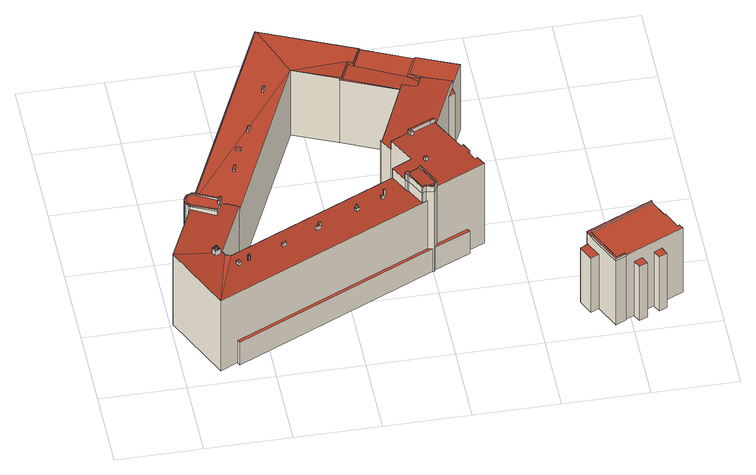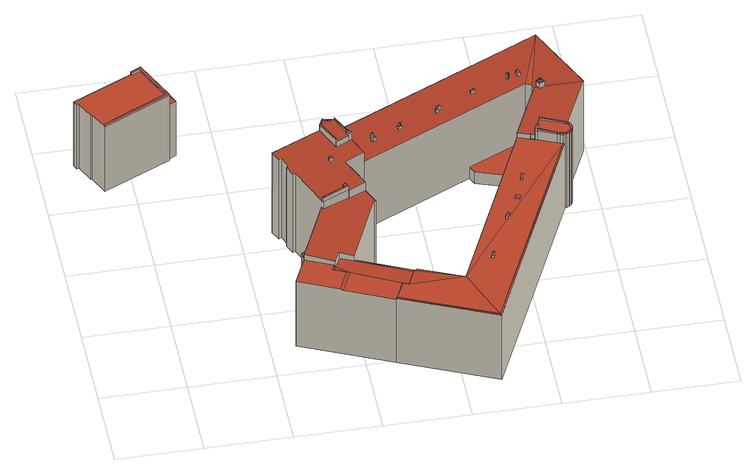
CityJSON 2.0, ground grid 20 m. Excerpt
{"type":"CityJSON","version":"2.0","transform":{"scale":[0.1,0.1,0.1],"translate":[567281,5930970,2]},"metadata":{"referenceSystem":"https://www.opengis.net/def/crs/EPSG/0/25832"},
"CityObjects":{
"building1":{"type":"Building","attributes":{"Grundfläche 2D":"2417.411059","Grundhöhe NN":"2.027"},"children":["building1-1","building1-2","building1-3","building1-4","building1-5","building1-6","building1-7","building1-8","building1-9","building1-10","building1-11","building1-12","building1-13","building1-14","building1-15","building1-16","building1-17","building1-18","building1-19","building1-20","building1-21","building1-22","building1-23","building1-24","building1-25"],"geometry":[{"type":"MultiSurface","lod":"3","boundaries":[[[0,1,2,3]],[[1,0,4,5,6,7,8,9,10,11,12,13,14,15]],[[12,11,16]],[[17,18,19,20,21,22,23,24,25,26,27,28]],[[29,18,17]],[[29,30,31,32,33,18]],[[34,35,36,37,38,33,32,31,30,39,40,41]],[[42,43,44,45,46,47,48,49,50,51,52,53,54,55,56,57,58,59,60,61,62,63,64]],[[65,51,50]],[[66,67,68]],[[67,69,70,68]],[[71,72,73,74,75,76,77,78,79,80,68]],[[72,71,68,81,73]],[[68,70,82,83,81]],[[84,82,85]],[[86,81,87]],[[81,83,87]],[[88,81,86]],[[73,81,88]],[[89,79,78]],[[89,90,91,79]],[[69,92,93,85]],[[85,70,69]],[[82,70,85]],[[87,82,84]],[[83,82,87]],[[94,95,96,97,98,99,100,101,102,103,104,105,106,107,108,109,110,111,112,113,114,115]],[[116,117,118,119]],[[120,121,122,123]],[[124,84,125,126]],[[127,128,129,130,125,84,85,93,92]],[[92,131,132,133,134]],[[134,127,92]],[[130,135,125]],[[136,137,138,139,140,141]],[[126,125,136,141]],[[136,135,137]],[[125,135,136]],[[138,135,130]],[[137,135,138]],[[142,143,144,145,146,147,148,149]],[[150,151,152,153,154,155,156,157,158,159,160,161,162,163,164]],[[165,166,167,168,169,170,171]],[[172,173,174]],[[111,110,3,2]],[[0,3,110,109]],[[57,38,37,58]],[[56,55,175,176]],[[56,176,177,38,57]],[[58,37,36,59]],[[59,36,35,60]],[[90,89,61,60,35,34]],[[61,89,78,62]],[[62,78,77,63]],[[75,64,63,77,76]],[[74,42,64,75]],[[73,43,42,74]],[[43,73,88,44]],[[44,88,178,179,45]],[[46,45,179,180]],[[47,46,180,181]],[[48,47,181,182]],[[49,48,182,183]],[[50,49,183,184]],[[65,50,184,185]],[[52,51,65,185,186]],[[53,52,186,187]],[[54,53,187,188]],[[55,54,188,175]],[[119,118,189,190]],[[116,119,190,191]],[[68,80,192,193]],[[68,193,194,133,66]],[[66,133,132,67]],[[69,67,132,131,92]],[[124,87,84]],[[87,124,195,196,86]],[[88,86,196,178]],[[197,113,112,117,116,191]],[[117,112,198,199,189,118]],[[114,113,197,200]],[[94,115,201,202]],[[115,114,200,201]],[[95,94,202,203]],[[96,95,203,204]],[[160,100,99,98,97,205,206,162,161]],[[97,96,204,205]],[[100,160,159,101]],[[101,159,158,102]],[[103,102,158,157,104]],[[170,169,106,105,104,157,207,208]],[[107,106,169,168,26]],[[107,26,168,209,210,108]],[[108,210,211,25,212]],[[212,25,24,213]],[[213,24,23,214]],[[214,23,22,215]],[[215,22,21,216]],[[123,122,217,199,198,216,21,20]],[[121,120,218,219]],[[122,121,219,217]],[[25,211,209,168,26]],[[220,221,147,146,17,28,27,26,168,167,166]],[[17,146,145,29]],[[29,145,144,30]],[[192,80,39,30,144,143,222]],[[39,80,79,40]],[[40,79,91,41]],[[41,91,90,34]],[[33,38,177,223]],[[18,33,223,224]],[[120,123,20,19,18,224,218]],[[134,133,194,225]],[[140,139,226,227]],[[124,126,141,140,227,195]],[[148,147,221,228]],[[149,148,228,229]],[[142,149,229,230]],[[143,142,230,222]],[[172,231,226,139,164,163,162,206,232,173]],[[151,150,164,139,138,130]],[[151,130,129,152]],[[153,152,129,128,127]],[[233,155,154,153,127,134,225]],[[156,155,233,234]],[[157,156,234,207]],[[166,165,235,220]],[[165,171,170,208,236,235]],[[174,173,232,237]],[[172,174,237,231]],[[199,217,219,218,224,223,177,176,175,188,187,186,185,184,183,182,181,180,179,178,196,195,227,226,231,237,232,206,205,204,203,202,201,200,197,191,190,189],[194,193,192,222,230,229,228,221,220,235,236,208,207,234,233,225],[211,210,209]]],"semantics":{"surfaces":[{"type":"RoofSurface"},{"type":"WallSurface"},{"type":"GroundSurface"}],"values":[0,0,0,0,0,0,0,0,0,0,0,0,0,0,0,0,0,0,0,0,0,0,0,0,0,0,0,0,0,0,0,0,0,0,0,0,0,0,0,0,0,0,0,0,1,1,1,1,1,1,1,1,1,1,1,1,1,1,1,1,1,1,1,1,1,1,1,1,1,1,1,1,1,1,1,1,1,1,1,1,1,1,1,1,1,1,1,1,1,1,1,1,1,1,1,1,1,1,1,1,1,1,1,1,1,1,1,1,1,1,1,1,1,1,1,1,1,1,1,1,1,1,1,1,1,1,1,1,1,1,2]}}]},
"building1-1":{"type":"BuildingInstallation","parents":["building1"],"geometry":[{"type":"MultiSurface","lod":"3","boundaries":[[[238,239,240,241]],[[242,243,241,240]],[[243,244,238,241]],[[239,238,244,245]]],"semantics":{"surfaces":[{"type":"RoofSurface"},{"type":"WallSurface"}],"values":[0,1,1,1]}}]},
"building1-2":{"type":"BuildingInstallation","parents":["building1"],"geometry":[{"type":"MultiSurface","lod":"3","boundaries":[[[246,247,248,249,250]],[[251,252,248,247]],[[249,248,252,253]],[[250,249,253,254]],[[255,246,250,254]]],"semantics":{"surfaces":[{"type":"RoofSurface"},{"type":"WallSurface"}],"values":[0,1,1,1,1]}}]},
"building1-3":{"type":"BuildingInstallation","parents":["building1"],"geometry":[{"type":"MultiSurface","lod":"3","boundaries":[[[256,257,258,259,260,261,262,263]],[[263,262,264,265]],[[263,265,256]],[[265,266,256]],[[257,256,266,267]],[[257,267,268]],[[257,268,258]],[[259,258,268,269]],[[260,259,269,270]],[[261,260,270,271]],[[262,261,271,264]]],"semantics":{"surfaces":[{"type":"RoofSurface"},{"type":"WallSurface"}],"values":[0,1,1,1,1,1,1,1,1,1,1]}}]},
"building1-4":{"type":"BuildingInstallation","parents":["building1"],"geometry":[{"type":"MultiSurface","lod":"3","boundaries":[[[272,273,274,275,276,277,278,279,280,281,282,283,284,285,286,287,288,289,290,291,292,293,294,295]],[[272,295,296,297]],[[273,272,297,298]],[[274,273,298,299]],[[275,274,299,300]],[[276,275,300,301]],[[277,276,301,302]],[[278,277,302,303]],[[279,278,303,304]],[[280,279,304,305]],[[281,280,305,306]],[[282,281,306,307]],[[283,282,307,308]],[[284,283,308,309]],[[285,284,309,310]],[[286,285,310,311]],[[287,286,311,312]],[[288,287,312,313]],[[289,288,313,314]],[[290,289,314,315]],[[291,290,315,316]],[[292,291,316,317]],[[293,292,317,318]],[[294,293,318,319]],[[295,294,319,296]]],"semantics":{"surfaces":[{"type":"RoofSurface"},{"type":"WallSurface"}],"values":[0,1,1,1,1,1,1,1,1,1,1,1,1,1,1,1,1,1,1,1,1,1,1,1,1]}}]},
"building1-5":{"type":"BuildingInstallation","parents":["building1"],"geometry":[{"type":"MultiSurface","lod":"3","boundaries":[[[320,321,322,323],[324,325,326,327,328,329,330,331,332,333,334,335]],[[320,323,336,337]],[[321,320,337,338]],[[322,321,338,339]],[[323,322,339,336]]],"semantics":{"surfaces":[{"type":"RoofSurface"},{"type":"WallSurface"}],"values":[0,1,1,1,1]}}]},
"building1-6":{"type":"BuildingInstallation","parents":["building1"],"geometry":[{"type":"MultiSurface","lod":"3","boundaries":[[[340,341,342,343]],[[344,345,341]],[[346,341,340]],[[341,346,347]],[[341,347,344]],[[342,348,268]],[[342,267,349,350]],[[342,350,343]],[[267,342,268]],[[270,348,345,271]],[[348,270,269]],[[348,269,268]],[[345,344,351]],[[345,351,264]],[[271,345,264]],[[266,352,353]],[[353,349,266]],[[349,267,266]],[[351,265,264]],[[351,354,265]],[[354,352,265]],[[265,352,266]],[[355,345,348,356]],[[357,341,345,355,31]],[[357,32,342,341]],[[356,348,342,32,358]]],"semantics":{"surfaces":[{"type":"RoofSurface"},{"type":"WallSurface"}],"values":[0,0,0,0,0,0,0,0,0,0,0,0,0,0,0,0,0,0,0,0,0,0,1,1,1,1]}}]},
"building1-7":{"type":"BuildingInstallation","parents":["building1"],"geometry":[{"type":"MultiSurface","lod":"3","boundaries":[[[359,360,361,362,363,364,365,366,367,368,369]],[[363,362,349,353]],[[364,363,353,352]],[[360,359,340,343]],[[361,360,343,350]],[[362,361,350,349]],[[365,364,352,354]],[[366,365,354,351]],[[367,366,351,344]],[[368,367,344,347]],[[369,368,347,346]],[[359,369,346,340]]],"semantics":{"surfaces":[{"type":"RoofSurface"},{"type":"WallSurface"}],"values":[0,1,1,1,1,1,1,1,1,1,1,1]}}]},
"building1-8":{"type":"BuildingInstallation","parents":["building1"],"geometry":[{"type":"MultiSurface","lod":"3","boundaries":[[[370,371,372,373]],[[373,372,374,375]],[[370,373,375,376]],[[371,370,376,377]],[[372,371,377,374]]],"semantics":{"surfaces":[{"type":"RoofSurface"},{"type":"WallSurface"}],"values":[0,1,1,1,1]}}]},
"building1-9":{"type":"BuildingInstallation","parents":["building1"],"geometry":[{"type":"MultiSurface","lod":"3","boundaries":[[[378,379,380,381]],[[381,380,382,383]],[[378,381,383,384]],[[379,378,384,385]],[[380,379,385,382]]],"semantics":{"surfaces":[{"type":"RoofSurface"},{"type":"WallSurface"}],"values":[0,1,1,1,1]}}]},
"building1-10":{"type":"BuildingInstallation","parents":["building1"],"geometry":[{"type":"MultiSurface","lod":"3","boundaries":[[[386,387,388,389]],[[389,388,390,391]],[[386,389,391,392]],[[387,386,392,393]],[[388,387,393,390]]],"semantics":{"surfaces":[{"type":"RoofSurface"},{"type":"WallSurface"}],"values":[0,1,1,1,1]}}]},
"building1-11":{"type":"BuildingInstallation","parents":["building1"],"geometry":[{"type":"MultiSurface","lod":"3","boundaries":[[[394,395,396,397]],[[397,396,398,399]],[[394,397,399,400]],[[395,394,400,401]],[[396,395,401,398]]],"semantics":{"surfaces":[{"type":"RoofSurface"},{"type":"WallSurface"}],"values":[0,1,1,1,1]}}]},
"building1-12":{"type":"BuildingInstallation","parents":["building1"],"geometry":[{"type":"MultiSurface","lod":"3","boundaries":[[[402,403,404,405,406,407,408,409,410,411,412,413]],[[403,402,332,331]],[[402,413,333,332]],[[404,403,331,330]],[[405,404,330,329]],[[406,405,329,328]],[[407,406,328,327]],[[408,407,327,326]],[[409,408,326,325]],[[410,409,325,324]],[[411,410,324,335]],[[412,411,335,334]],[[413,412,334,333]]],"semantics":{"surfaces":[{"type":"RoofSurface"},{"type":"WallSurface"}],"values":[0,1,1,1,1,1,1,1,1,1,1,1,1]}}]},
"building1-13":{"type":"BuildingInstallation","parents":["building1"],"geometry":[{"type":"MultiSurface","lod":"3","boundaries":[[[414,415,416,417]],[[247,246,417,416]],[[418,414,417,246,255]],[[418,419,415,414]],[[251,247,416,415,419]]],"semantics":{"surfaces":[{"type":"RoofSurface"},{"type":"WallSurface"}],"values":[0,1,1,1,1]}}]},
"building1-14":{"type":"BuildingInstallation","parents":["building1"],"geometry":[{"type":"MultiSurface","lod":"3","boundaries":[[[420,421,422,423,424]],[[425,60,421,420]],[[61,422,421,60]],[[423,422,61,62]],[[425,420,424,423,62,63,426,427,428]]],"semantics":{"surfaces":[{"type":"RoofSurface"},{"type":"WallSurface"}],"values":[0,1,1,1,1]}}]},
"building1-15":{"type":"BuildingInstallation","parents":["building1"],"geometry":[{"type":"MultiSurface","lod":"3","boundaries":[[[429,430,431,432,433,434,435,436,437,438,439,440,441,442,443,444,445,427,426,446,447,448,449,450,451,452,453,454,455,456,457,458,459,460,461,462,463,464,465]],[[447,446,64,42]],[[63,64,446,426]],[[42,43,448,447]],[[43,44,449,448]],[[44,45,450,449]],[[45,46,451,450]],[[46,47,452,451]],[[47,48,453,452]],[[48,49,454,453]],[[49,50,455,454]],[[50,65,456,455]],[[51,52,457,456,65]],[[52,53,458,457]],[[53,54,459,458]],[[54,55,460,459]],[[55,56,461,460]],[[56,57,462,461]],[[463,462,57,58]],[[58,59,464,463]],[[465,464,59,466]],[[429,465,466,467]],[[467,468,430,429]],[[468,469,431,430]],[[469,470,432,431]],[[470,471,433,432]],[[471,472,473,435,434,433]],[[436,435,473,474]],[[437,436,474,475]],[[475,476,438,437]],[[476,477,439,438]],[[477,478,440,439]],[[441,440,478,479]],[[479,480,442,441]],[[480,481,443,442]],[[444,443,481,482]],[[428,427,445,444,482,483]]],"semantics":{"surfaces":[{"type":"RoofSurface"},{"type":"WallSurface"}],"values":[0,1,1,1,1,1,1,1,1,1,1,1,1,1,1,1,1,1,1,1,1,1,1,1,1,1,1,1,1,1,1,1,1,1,1,1,1]}}]},
"building1-16":{"type":"BuildingInstallation","parents":["building1"],"geometry":[{"type":"MultiSurface","lod":"3","boundaries":[[[484,485,486,487]],[[487,486,488,489]],[[484,487,489,490]],[[485,484,490,491]],[[486,485,491,488]]],"semantics":{"surfaces":[{"type":"RoofSurface"},{"type":"WallSurface"}],"values":[0,1,1,1,1]}}]},
"building1-17":{"type":"BuildingInstallation","parents":["building1"],"geometry":[{"type":"MultiSurface","lod":"3","boundaries":[[[492,493,494,495,496,497,498]],[[493,492,499,500]],[[494,493,500,501]],[[502,496,495,494,501,71]],[[497,496,502,72]],[[503,498,497,72]],[[492,498,503,499]]],"semantics":{"surfaces":[{"type":"RoofSurface"},{"type":"WallSurface"}],"values":[0,1,1,1,1,1,1]}}]},
"building1-18":{"type":"BuildingInstallation","parents":["building1"],"geometry":[{"type":"MultiSurface","lod":"3","boundaries":[[[504,505,506,507]],[[507,506,508,509]],[[504,507,509,510]],[[505,504,510,511]],[[506,505,511,508]]],"semantics":{"surfaces":[{"type":"RoofSurface"},{"type":"WallSurface"}],"values":[0,1,1,1,1]}}]},
"building1-19":{"type":"BuildingInstallation","parents":["building1"],"geometry":[{"type":"MultiSurface","lod":"3","boundaries":[[[512,513,514,515]],[[515,514,516,517]],[[512,515,517,518]],[[513,512,518,519]],[[514,513,519,516]]],"semantics":{"surfaces":[{"type":"RoofSurface"},{"type":"WallSurface"}],"values":[0,1,1,1,1]}}]},
"building1-20":{"type":"BuildingInstallation","parents":["building1"],"geometry":[{"type":"MultiSurface","lod":"3","boundaries":[[[520,521,522,523]],[[523,522,524,525]],[[520,523,525,526]],[[521,520,526,527]],[[522,521,527,524]]],"semantics":{"surfaces":[{"type":"RoofSurface"},{"type":"WallSurface"}],"values":[0,1,1,1,1]}}]},
"building1-21":{"type":"BuildingInstallation","parents":["building1"],"geometry":[{"type":"MultiSurface","lod":"3","boundaries":[[[528,529,530,531]],[[528,108,212,529]],[[532,6,5,530,529,212,213,533]],[[0,531,530,5,4]],[[531,0,109,108,528]]],"semantics":{"surfaces":[{"type":"RoofSurface"},{"type":"WallSurface"}],"values":[0,1,1,1,1]}}]},
"building1-22":{"type":"BuildingInstallation","parents":["building1"],"geometry":[{"type":"MultiSurface","lod":"3","boundaries":[[[532,533,534,535,536]],[[533,213,214,534]],[[535,534,214,215,537]],[[536,535,537]],[[6,532,536,8,7]]],"semantics":{"surfaces":[{"type":"RoofSurface"},{"type":"WallSurface"}],"values":[0,1,1,1,1]}}]},
"building1-23":{"type":"BuildingInstallation","parents":["building1"],"geometry":[{"type":"MultiSurface","lod":"3","boundaries":[[[538,536,537]],[[539,540,536,538,541,542,543,544]],[[537,215,216,538]],[[538,216,198,541]],[[541,198,112,542]],[[16,539,544,13,12]],[[10,540,539,16,11]],[[9,8,536,540,10]]],"semantics":{"surfaces":[{"type":"RoofSurface"},{"type":"WallSurface"}],"values":[0,0,1,1,1,1,1,1]}}]},
"building1-24":{"type":"BuildingInstallation","parents":["building1"],"geometry":[{"type":"MultiSurface","lod":"3","boundaries":[[[545,546,240,239,547]],[[548,545,547]],[[101,242,240,546]],[[239,245,549,547]],[[549,99,548,547]],[[545,548,99,100]],[[546,545,100,101]]],"semantics":{"surfaces":[{"type":"RoofSurface"},{"type":"WallSurface"}],"values":[0,0,1,1,1,1,1]}}]},
"building1-25":{"type":"BuildingInstallation","parents":["building1"],"geometry":[{"type":"MultiSurface","lod":"3","boundaries":[[[550,544,543,542,551]],[[14,13,544,550,1,15]],[[551,542,112,111,2]],[[550,551,2,1]]],"semantics":{"surfaces":[{"type":"RoofSurface"},{"type":"WallSurface"}],"values":[0,1,1,1]}}]},
"building2":{"type":"Building","attributes":{"Grundfläche 2D":"206.765017","Grundhöhe NN":"4.710"},"geometry":[{"type":"Solid","lod":"3","boundaries":[[[[552,553,554,555,556,557,558,559]],[[560,561,562,563,564,565,566,567,568,569,570,571]],[[572,573,574,575]],[[576,577,578,579]],[[580,581,582,583,584]],[[585,586,553,552]],[[553,586,570,569,554]],[[555,554,569,568]],[[566,556,555,568,567]],[[566,565,557,556]],[[565,587,558,557]],[[587,588,559,558]],[[588,589,585,552,559]],[[575,574,590,591]],[[572,575,591,592]],[[573,572,592,593]],[[579,578,594,595]],[[576,579,595,596]],[[577,576,596,597]],[[581,580,598,599,585,589,588,600,601,582]],[[586,585,599,602]],[[570,586,602,603]],[[574,573,593,594,578,577,597,604,560,571,570,603,590]],[[561,560,604,605]],[[562,561,605,606]],[[564,563,607,608]],[[563,562,606,607]],[[587,565,564,608,609]],[[588,587,609,600]],[[583,582,601,610]],[[584,583,610,611]],[[580,584,611,598]],[[593,592,591,590,603,602,599,598,611,610,601,600,609,608,607,606,605,604,597,596,595,594]]]],"semantics":{"surfaces":[{"type":"RoofSurface"},{"type":"WallSurface"},{"type":"GroundSurface"}],"values":[[0,0,0,0,0,1,1,1,1,1,1,1,1,1,1,1,1,1,1,1,1,1,1,1,1,1,1,1,1,1,1,1,2]]}}]}
},
"vertices":[
[554,330,250],[581,342,250],[584,343,250],[583,344,250],[558,322,250],[558,321,250],[555,319,250],[561,307,251],[575,275,253],[582,278,253],[584,279,253],[589,278,253],[607,286,253],[607,287,253],[584,336,250],[581,341,250],[601,274,253],[133,187,204],[83,41,210],[123,60,210],[587,275,210],[584,276,210],[576,273,210],[574,272,210],[552,318,207],[550,317,207],[526,369,204],[522,367,204],[520,366,204],[119,192,204],[115,201,204],[107,201,204],[92,202,205],[6,207,210],[141,354,206],[135,340,206],[126,320,206],[124,317,206],[69,342,210],[179,339,204],[151,351,206],[150,349,206],[90,378,220],[84,380,220],[79,380,221],[74,379,221],[70,377,221],[67,376,221],[65,373,221],[63,371,221],[61,368,221],[60,362,221],[59,359,221],[60,356,221],[60,353,221],[61,350,221],[65,345,221],[69,342,220],[124,317,218],[126,320,218],[135,340,218],[142,355,218],[136,357,218],[136,356,218],[96,375,220],[60,365,221],[472,717,192],[474,721,192],[371,761,193],[477,720,192],[497,765,195],[247,596,194],[242,590,194],[84,380,195],[90,378,195],[96,375,195],[107,370,194],[136,356,193],[136,357,193],[151,351,192],[179,339,191],[318,895,195],[510,760,195],[530,801,195],[511,754,190],[499,760,190],[316,899,192],[533,803,192],[79,380,192],[142,355,193],[141,354,193],[150,349,192],[480,719,188],[480,720,188],[698,387,236],[703,390,236],[693,413,235],[687,411,234],[645,501,229],[645,502,229],[642,506,229],[581,478,228],[579,479,228],[546,463,228],[540,460,228],[559,420,231],[573,391,232],[526,369,232],[546,326,235],[554,330,235],[583,344,235],[584,343,235],[611,288,238],[726,341,239],[715,364,237],[709,361,237],[685,322,67],[611,288,67],[604,275,67],[689,313,67],[123,60,67],[127,52,67],[598,272,67],[587,275,67],[533,803,190],[618,699,190],[643,754,190],[601,662,188],[606,660,188],[633,648,188],[646,676,189],[477,720,188],[474,721,188],[472,717,188],[600,660,188],[650,685,190],[626,701,194],[655,687,194],[649,674,194],[711,646,194],[741,711,194],[649,752,194],[189,318,35],[172,324,35],[115,201,35],[119,192,35],[133,187,35],[268,249,35],[260,267,35],[180,295,35],[649,674,206],[646,676,206],[633,648,205],[601,662,203],[600,660,203],[527,496,201],[523,495,201],[540,460,203],[579,479,205],[581,478,205],[642,506,208],[645,502,209],[645,501,209],[697,615,210],[711,646,210],[507,396,61],[520,366,61],[522,367,61],[526,369,61],[573,391,61],[559,420,61],[508,396,61],[709,641,193],[697,615,193],[712,623,193],[61,350,0],[65,345,0],[69,342,0],[79,380,0],[74,379,0],[70,377,0],[67,376,0],[65,373,0],[63,371,0],[61,368,0],[60,365,0],[59,359,0],[60,356,0],[60,353,0],[604,275,0],[689,313,0],[685,322,0],[179,339,0],[371,761,0],[472,717,0],[533,803,0],[316,899,0],[726,341,0],[602,270,239],[602,270,0],[715,364,0],[709,361,0],[698,387,0],[703,390,0],[693,413,0],[687,411,0],[645,501,0],[540,460,0],[559,420,0],[526,369,0],[546,326,0],[550,317,0],[550,317,235],[552,318,235],[574,272,238],[576,273,238],[584,276,238],[598,272,0],[123,60,0],[127,52,0],[520,366,0],[268,249,0],[172,324,0],[6,207,0],[83,41,0],[600,660,0],[711,646,0],[741,711,0],[260,267,0],[180,295,0],[189,318,0],[709,641,0],[697,615,0],[527,496,0],[523,495,0],[507,396,0],[508,396,0],[712,623,0],
[592,470,240],[589,477,240],[583,474,240],[586,467,240],[583,474,229],[586,467,229],[592,470,229],[589,477,229],
[496,306,214],[494,310,214],[488,308,214],[490,302,214],[496,305,214],[494,310,206],[488,308,206],[490,302,207],[496,305,207],[496,306,206],
[101,198,225],[100,198,225],[100,197,225],[100,196,225],[101,196,225],[102,196,225],[102,197,225],[102,198,225],[102,197,219],[102,198,219],[101,198,219],[100,198,219],[100,197,219],[100,196,219],[101,196,219],[102,196,219],
[168,167,221],[167,167,221],[167,166,221],[166,166,221],[166,165,221],[165,165,221],[165,164,221],[165,163,221],[166,163,221],[166,162,221],[167,162,221],[167,161,221],[168,161,221],[169,161,221],[170,161,221],[170,162,221],[171,162,221],[171,163,221],[171,164,221],[171,165,221],[171,166,221],[170,166,221],[170,167,221],[169,167,221],[169,167,206],[168,167,206],[167,167,206],[167,166,206],[166,166,206],[166,165,206],[165,165,206],[165,164,206],[165,163,206],[166,163,206],[166,162,206],[167,162,206],[167,161,206],[168,161,206],[169,161,206],[170,161,206],[170,162,206],[171,162,206],[171,163,206],[171,164,206],[171,165,206],[171,166,206],[170,166,206],[170,167,206],
[428,274,214],[435,277,214],[432,284,214],[425,281,214],[431,278,214],[430,277,214],[429,277,214],[428,277,214],[428,278,214],[428,279,214],[428,280,214],[429,280,214],[429,281,214],[430,280,214],[431,280,214],[431,279,214],[425,281,206],[428,274,206],[435,277,207],[432,284,206],
[101,202,219],[104,208,219],[92,202,219],[100,202,219],[103,201,219],[110,196,219],[102,202,219],[103,202,219],[98,190,219],[100,200,219],[100,201,219],[103,200,219],[102,199,219],[101,199,219],[102,200,219],[110,196,204],[98,190,205],[104,208,205],[96,195,205],
[101,202,225],[100,202,225],[100,201,225],[100,200,225],[101,199,225],[102,199,225],[102,200,225],[103,200,225],[103,201,225],[103,202,225],[102,202,225],
[258,196,214],[256,201,214],[246,196,214],[249,191,214],[246,196,206],[249,191,206],[258,196,206],[256,201,206],
[344,242,216],[342,247,216],[337,245,216],[338,240,216],[337,245,206],[338,240,206],[344,242,206],[342,247,206],
[144,161,214],[138,158,214],[142,148,214],[148,151,214],[142,148,206],[148,151,206],[144,161,205],[138,158,205],
[341,234,215],[339,239,215],[329,235,215],[332,230,215],[329,235,206],[332,230,206],[341,234,206],[339,239,206],
[429,281,222],[429,280,222],[428,280,222],[428,279,222],[428,278,222],[428,277,222],[429,277,222],[430,277,222],[431,278,222],[431,279,222],[431,280,222],[430,280,222],
[499,308,229],[497,311,229],[494,310,229],[496,306,229],[499,308,206],[497,311,206],
[130,342,225],[135,340,225],[142,355,225],[136,357,225],[134,352,225],[130,342,218],[136,356,223],[134,352,223],[134,352,218],
[68,348,223],[65,352,223],[64,354,223],[64,356,223],[64,359,223],[64,362,223],[64,364,223],[65,367,223],[66,369,223],[68,371,223],[70,373,223],[72,374,223],[76,376,223],[80,376,223],[83,376,223],[89,374,223],[95,371,223],[96,375,223],[90,378,223],[84,380,223],[79,380,223],[74,379,223],[70,377,223],[67,376,223],[65,373,223],[63,371,223],[61,368,223],[60,365,223],[59,359,223],[60,356,223],[60,353,223],[61,350,223],[65,345,223],[69,342,223],[124,317,223],[126,320,223],[72,345,223],[72,345,220],[68,348,221],[65,352,221],[64,354,221],[64,356,221],[64,359,221],[64,362,221],[64,364,221],[65,367,221],[66,369,221],[68,371,221],[70,373,221],[72,374,221],[76,376,221],[80,376,221],[83,376,220],[89,374,220],[95,371,220],
[197,477,199],[192,479,199],[186,464,199],[191,462,199],[186,464,193],[191,462,193],[197,477,193],[192,479,194],
[240,584,200],[245,581,200],[252,594,200],[247,596,200],[245,597,200],[242,590,200],[243,590,200],[240,584,194],[245,581,194],[252,594,194],[245,597,194],[243,590,194],
[219,533,197],[209,538,197],[205,529,197],[215,525,197],[205,529,194],[215,525,194],[219,533,194],[209,538,194],
[305,713,201],[300,715,201],[295,703,201],[299,701,201],[295,703,194],[299,701,194],[305,713,194],[300,715,194],
[607,380,242],[605,386,242],[598,384,242],[601,377,242],[598,384,233],[601,377,234],[607,380,234],[605,386,233],
[546,326,256],[550,317,256],[558,321,256],[554,330,256],[555,319,255],[552,318,255],
[574,272,255],[576,273,255],[575,275,255],[576,273,253],
[584,276,255],[601,274,255],[584,279,255],[602,270,255],[611,288,255],[608,286,255],[607,287,255],
[642,506,239],[581,478,240],[633,497,239],[645,502,239],[633,497,229],
[581,342,255],[584,343,255],
[957,1,224],[982,13,224],[979,17,224],[960,8,224],[919,97,224],[1070,168,224],[1068,173,224],[911,100,224],[1121,79,218],[1116,90,218],[1111,88,218],[1092,130,219],[1089,128,219],[1070,168,221],[919,97,221],[939,55,219],[960,8,218],[979,17,218],[981,14,218],[1002,24,218],[1030,14,189],[1022,33,189],[1002,24,189],[1011,5,189],[1078,36,189],[1070,55,189],[1051,46,189],[1060,28,189],[930,59,189],[928,63,189],[913,97,189],[894,88,189],[911,50,189],[957,1,218],[982,13,218],[1068,173,221],[911,100,221],[928,63,220],[1002,24,27],[1011,5,27],[1030,14,27],[1022,33,27],[1051,46,27],[1060,28,27],[1078,36,27],[1070,55,27],[930,59,27],[957,1,27],[911,100,27],[913,97,27],[982,13,27],[981,14,27],[1121,79,27],[1116,90,27],[1111,88,27],[1092,130,27],[1089,128,27],[1068,173,27],[894,88,27],[911,50,27]
]}
